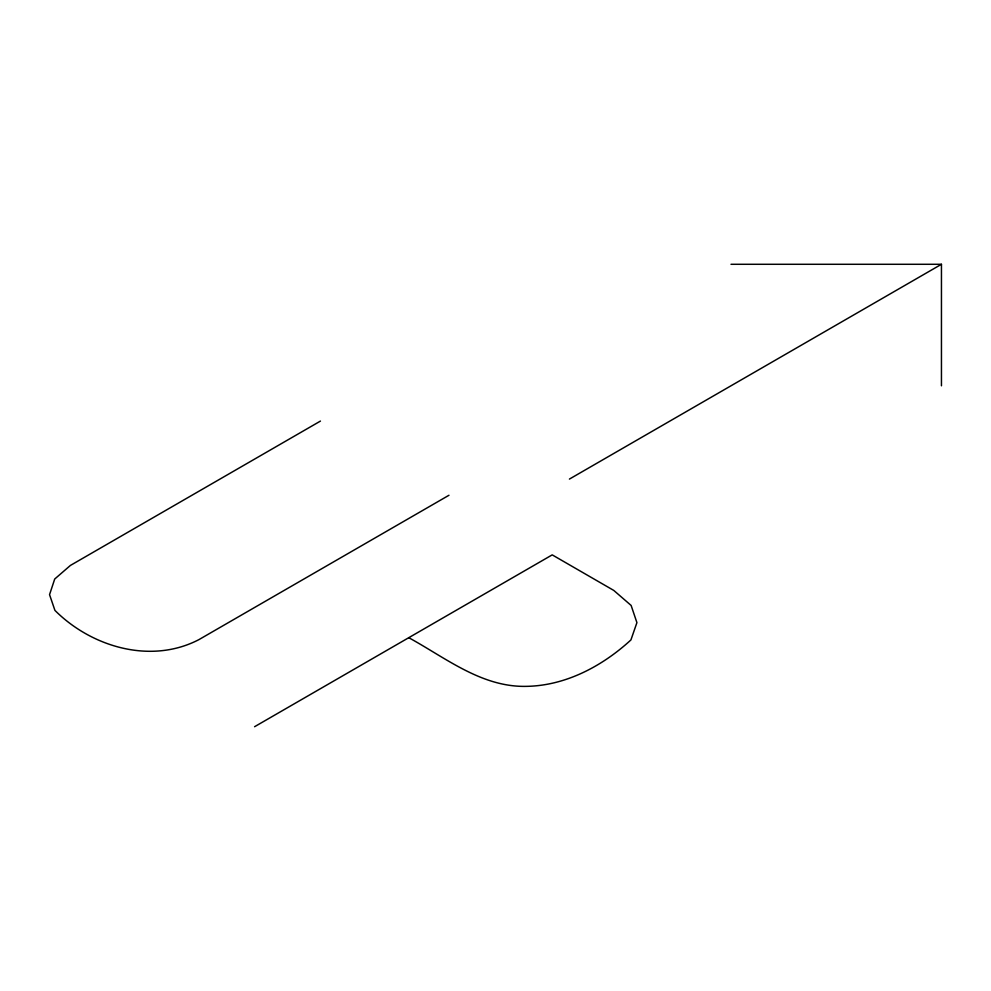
<?xml version="1.0" encoding="UTF-8"?>
<svg xmlns="http://www.w3.org/2000/svg" width="991" height="991" viewBox="0 0 991 991"><rect width="100%" height="100%" fill="white"/><g stroke="black" fill="none" stroke-linecap="round" stroke-linejoin="round"><path stroke-width="1.49" d="M320.452 421.076L70.423 565.427L54.716 579.017L49.55 594.65L54.926 610.394C91.643 647.135 151.004 664.54 198.943 639.616L448.973 495.265M569.416 479.087L941.45 264.287L941.45 385.796M254.576 726.713L552.21 554.873L613.776 590.425L631.131 605.451L636.916 622.633L630.92 639.938C602.491 666.051 565.824 685.673 526.543 686.354C481.861 687.444 445.962 658.036 408.763 637.696M730.999 264.287L941.45 264.287"/></g></svg>
